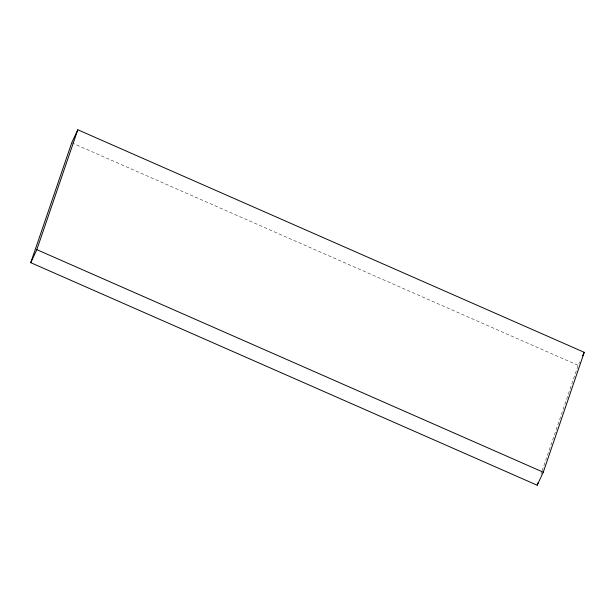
<?xml version="1.0" encoding="UTF-8"?>
<svg xmlns="http://www.w3.org/2000/svg" width="615" height="615" viewBox="0 0 615 615"><rect width="100%" height="100%" fill="white"/><g stroke="black" fill="none" stroke-linecap="round" stroke-linejoin="round"><path stroke-width="0.46" stroke-dasharray="3.08 2.31" d="M540.923 474.342L541.853 471.613M542.161 470.706L578.177 365.356L579.791 361.881M71.732 142.795L578.177 365.356"/><path stroke-width="0.92" d="M30.75 262.674L71.732 142.795L77.805 129.765L584.25 352.326L543.268 472.205L537.195 485.235L30.75 262.674L36.823 249.644L77.805 129.765M537.195 485.235L538.125 482.514M582.628 355.801L584.25 352.326M36.823 249.644L543.268 472.205"/></g></svg>
